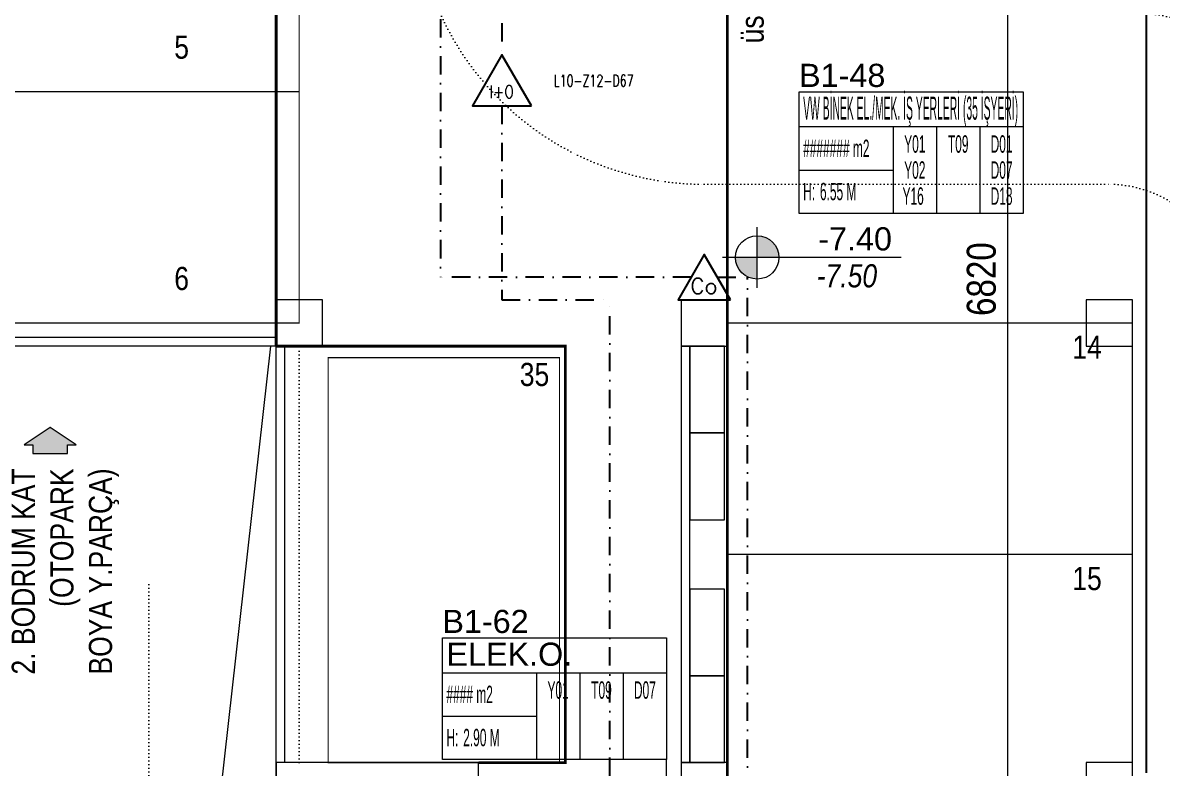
# Model space of a CAD drawing. Header units: metres. Extents: x -19121 to 152404, y -12107 to 29421.
# Drawn here: x 56422 to 58392, y 3270 to 4559 of the extents above; entities that cross this region are included whole.
import ezdxf
from ezdxf.enums import TextEntityAlignment as Align

# ---------------------------------------------------------------- set-up
doc = ezdxf.new("R2010")
doc.units = ezdxf.units.M
doc.header["$LTSCALE"] = 50
doc.header["$MEASUREMENT"] = 0
for name, pattern in [('DASHDOT', [25.4, 12.7, -6.35, 0, -6.35]), ('DOT2', [0.125, 0, -0.125]), ('HIDDEN', [0.375, 0.25, -0.125])]:
    doc.linetypes.add(name, pattern=pattern)
doc.layers.get('0').update_dxf_attribs({"color": 9, "lineweight": 9})
for name, color, linetype, lineweight in [('00', 9, 'Continuous', 9), ('01', 9, 'Continuous', 9), ('05', 9, 'Continuous', 9), ('06D', 9, 'Continuous', 9), ('08E', 8, 'DOT2', 9), ('20', 9, 'DOT2', 9), ('21', 9, 'Continuous', 9), ('21_mahal200', 9, 'Continuous', 9), ('25', 9, 'Continuous', 9), ('E-DEDEKTÖR NUMARALARI', 20, 'Continuous', 30), ('E-KABLO', 7, 'Continuous', 30), ('E-KARBONMONOKSİT DEDEKTÖRÜ', 7, 'Continuous', 30), ('E-KOMBİNE DEDEKTÖR (ISI+OPTİK DUMAN)', 7, 'Continuous', 30)]:
    doc.layers.add(name, color=color, linetype=linetype, lineweight=lineweight)
doc.styles.add('Arial', font='arial.ttf', dxfattribs={"height": 2.5})
doc.styles.add('E-YAZI', font='txttw.shx', dxfattribs={"height": 200})
doc.styles.add('MuuM_TEXT-ITALIC', font='ARIALNI.TTF')
doc.styles.add('MuuM_TEXT-STANDART', font='ARIALN.TTF')
doc.dimstyles.new('MuuM_DIM200', dxfattribs={"dimscale": 20, "dimtxt": 2, "dimasz": 1, "dimexe": 1, "dimexo": 1, "dimgap": 1, "dimtad": 1, "dimdec": 1, "dimrnd": 0.5, "dimdsep": 46, "dimtxsty": 'MuuM_TEXT-STANDART', "dimblk": 'ARCHTICK', "dimcen": 0, "dimdle": 0.15, "dimclrd": 256, "dimclre": 256, "dimclrt": 256, "dimadec": 0, "dimazin": 0, "dimtfac": 5, "dimtdec": 1, "dimtix": 1, "dimtmove": 2, "dimatfit": 3, "dimldrblk": 'DOT', "dimfxl": 3, "dimfxlon": 1, "dimtolj": 1, "dimlwd": -1, "dimlwe": -1, "dimarcsym": 0})

# ---------------------------------------------------------------- blocks, each defined once
blk = doc.blocks.new('100_KOMBİNE DEDEKTÖR (ISI+OPTİK DUMAN) 085')
at = {"layer": 'E-KOMBİNE DEDEKTÖR (ISI+OPTİK DUMAN)', "color": 4}
blk.add_lwpolyline([(2.55, 0), (0, 4.416), (-2.55, 0)], close=True, dxfattribs=at)
at = {"layer": 'E-KOMBİNE DEDEKTÖR (ISI+OPTİK DUMAN)', "color": 3, "style": 'E-YAZI', "width": 0.8}
blk.add_text('I+O', height=1.1016, dxfattribs=at).set_placement((-0.018, 1.224), align=Align.MIDDLE)
blk = doc.blocks.new('100_KARBONMONOKSİT DEDEKTÖRÜ 085')
at = {"layer": 'E-KARBONMONOKSİT DEDEKTÖRÜ', "color": 4}
blk.add_lwpolyline([(2.264, 0), (0, 3.922), (-2.264, 0)], close=True, dxfattribs=at)
at = {"layer": 'E-KARBONMONOKSİT DEDEKTÖRÜ', "color": 3, "style": 'E-YAZI'}
blk.add_text('Co', height=1.36, dxfattribs=at).set_placement((-0.022, 1.201), align=Align.MIDDLE)
blk = doc.blocks.new('p-kolon_80x80')
blk.add_lwpolyline([(-40, -40), (40, -40), (40, 40), (-40, 40)], close=True)
blk = doc.blocks.new('1.bod.mimari.elk')
at = {"layer": '01'}
blk.add_lwpolyline([(860, -5350), (860, -5350), (860, -5950), (900, -5950), (900, -5950), (900, -5950), (900, -5400), (1170, -5400), (1170, -5950), (1170, -5950), (1170, -5950), (1210, -5950), (1210, -5350), (860, -5350), (860, -5350), (860, -5350), (860, -5400)], close=True, dxfattribs=at)
for p in [(900, -4590), (1600, -4590), (2300, -4590), (1600, -5390), (2300, -5390)]:
    blk.add_blockref('p-kolon_80x80', p, dxfattribs=at)
blk = doc.blocks.new('p-işyeri')
at = {"color": 0, "const_width": 2}
blk.add_lwpolyline([(200, 0), (200, 700), (-200, 700), (-200, 0)], close=True, dxfattribs=at)
blk = doc.blocks.new('0_arrow1')
blk.add_hatch(color=254).paths.add_polyline_path([(0, 0), (-22.5, -15), (-15, -15), (-15, -22.5), (15, -22.5), (15, -15), (22.5, -15)])
at = {"linetype": 'ByBlock', "lineweight": -2}
blk.add_lwpolyline([(15, -22.5), (-15, -22.5), (-15, -15), (-22.5, -15), (0, 0), (22.5, -15), (15, -15)], close=True, dxfattribs=at)
blk.add_point((0, 0))
blk = doc.blocks.new('0_elevationtarget-p-bk')
h = blk.add_hatch(color=250)
h.paths.add_polyline_path([(1.875, 0, 0.414214), (0, 1.875), (0, 0)])
h.paths.add_polyline_path([(0, 0), (-1.875, 0, 0.414214), (0, -1.875)])
blk.add_line((0, -2.625), (0, 2.625))
blk.add_lwpolyline([(12.453, 0), (-3, 0)])
blk.add_circle((0, 0), 1.875)
at = {"style": 'Arial'}
blk.add_attdef('BITMISKOT', text='', height=2, dxfattribs=at).set_placement((4.5, 0), align=Align.BOTTOM_LEFT)
at = {"style": 'MuuM_TEXT-ITALIC'}
blk.add_attdef('FINISHINGFLOORLEVEL', text='', height=2, dxfattribs=at).set_placement((4.5, -0.592), align=Align.TOP_LEFT)
blk = doc.blocks.new('_ArchTick')
at = {"color": 0, "linetype": 'ByBlock', "const_width": 0.15}
blk.add_lwpolyline([(-0.5, -0.5), (0.5, 0.5)], dxfattribs=at)
blk = doc.blocks.new('*D452')
at = {"layer": '25', "transparency": 16777216}
for p, q in [((92079.7, 5767), (92003.8, 5767)), ((92023.8, -1056), (92023.8, 5770)), ((92079.7, -1053), (92003.8, -1053))]:
    blk.add_line(p, q, dxfattribs=at)
at = {"layer": '25', "transparency": 16777216, "xscale": 20, "yscale": 20, "zscale": 20}
for p, rotation in [((92023.8, 5767), 90), ((92023.8, -1053), 270)]:
    blk.add_blockref('_ArchTick', p, dxfattribs=dict(at, rotation=rotation))
at = {"layer": '25', "transparency": 16777216, "insert": (91978.3, 2247.9), "char_height": 50, "attachment_point": 5, "rotation": 90, "style": 'MuuM_TEXT-STANDART'}
blk.add_mtext('\\A1;6820', dxfattribs=at)
blk = doc.blocks.new('_Dot')
at = {"color": 0, "linetype": 'ByBlock', "lineweight": -2}
blk.add_line((-0.5, 0), (-1, 0), dxfattribs=at)
at = {"color": 0, "linetype": 'ByBlock', "const_width": 0.5}
blk.add_lwpolyline([(-0.25, 0, 1), (0.25, 0, 1)], format="xyb", close=True, dxfattribs=at)
blk = doc.blocks.new('p-birim')
blk.add_lwpolyline([(0, 0), (1, 0), (1, 1), (0, 1)], close=True)
blk = doc.blocks.new('0_roomno2')
blk.add_lwpolyline([(19.375, -10.5), (0, -10.5), (0, 0), (19.375, 0)], close=True)
for points in [[(0, -3), (19.375, -3)], [(8.125, -3), (8.125, -10.5)], [(11.875, -3), (11.875, -10.5)], [(15.625, -3), (15.625, -10.5)], [(0, -6.75), (8.125, -6.75)]]:
    blk.add_lwpolyline(points)
at = {"style": 'MuuM_TEXT-STANDART', "width": 0.6}
blk.add_text('H:', height=1.5, dxfattribs=at).set_placement((0.35, -8.608), align=Align.MIDDLE_LEFT)
at = {"style": 'Arial'}
blk.add_attdef('ODANO', (0, 1.17), '', height=2, dxfattribs=at)
blk.add_attdef('MEKANADI', text='', height=2, dxfattribs=at).set_placement((0.35, -3), align=Align.BOTTOM_LEFT)
at = {"style": 'MuuM_TEXT-STANDART', "width": 0.6}
for tag, p in [('YER01', (10, -4.5)), ('TAVAN01', (13.75, -4.5)), ('DUVAR01', (17.5, -4.5)), ('YER02', (10, -6.75)), ('TAVAN02', (13.75, -6.75)), ('DUVAR02', (17.5, -6.75)), ('YER03', (10, -9)), ('TAVAN03', (13.75, -9)), ('DUVAR03', (17.5, -9))]:
    blk.add_attdef(tag, text='', height=1.5, dxfattribs=at).set_placement(p, align=Align.MIDDLE_CENTER)
for tag, p in [('M2', (0.35, -4.875)), ('TEMIZTAVANYUKSEKLIGI', (1.8, -8.608))]:
    blk.add_attdef(tag, text='', height=1.5, dxfattribs=at).set_placement(p, align=Align.MIDDLE_LEFT)
blk = doc.blocks.new('1.bod.mimari1.elk')
at = {"layer": '00'}
for points in [[(860, -4615), (40, -4615)], [(860, -4630), (40, -4630)], [(860, -5350), (860, -4630)], [(875, -5350), (875, -4630)]]:
    blk.add_lwpolyline(points, dxfattribs=at)
blk.add_lwpolyline([(1575, -5350), (1575, -4630), (1560, -4630), (1560, -5350)], close=True, dxfattribs=at)
at = {"layer": '06D', "linetype": 'DOT2'}
for points in [[(1100, -1400), (1100, -3850, 0.4142136), (1600, -4350), (2300, -4350)], [(640, -5042.1), (640, -7840, 0.4142136), (840, -8040), (3100, -8040)]]:
    blk.add_lwpolyline(points, format="xyb", dxfattribs=at)
at = {"layer": '06D'}
blk.add_lwpolyline([(51.02, -4630), (491.81, -7830), (851.02, -4630)], dxfattribs=at)
at = {"layer": '06D', "linetype": 'DOT2'}
for radius in [500, 200]:
    blk.add_arc((2300, -4550), radius, 0, 90, dxfattribs=at)
at = {"layer": '08E'}
blk.add_lwpolyline([(900, -5350), (900, -4630)], dxfattribs=at)
at = {"layer": '20', "ltscale": 2, "const_width": 5}
for points in [[(860, -7830), (1640, -7830), (1640, -4630), (1640, -4630), (1640, -3830), (1640, -3830), (1640, -2240), (3740, -2240), (3740, -1723.58)], [(860, -4630), (860, -4630), (860, -2200), (40, -2192.5)], [(860, -4550), (860, -2240)], [(1210, -5350), (1360, -5350), (1360, -4630), (860, -4630)]]:
    blk.add_lwpolyline(points, dxfattribs=at)
at = {"layer": '05', "xscale": 60.00000000000003, "yscale": 150}
for p in [(1575, -4780), (1575, -4930), (1575, -5200), (1575, -5350)]:
    blk.add_blockref('p-birim', p, dxfattribs=at)
at = {"layer": '06D', "color": 89, "linetype": 'HIDDEN', "true_color": 0x2e4d23, "rotation": 90}
for p in [(900, -3990), (900, -4390), (2340, -4790), (2340, -5190)]:
    blk.add_blockref('p-işyeri', p, dxfattribs=at)
at = {"layer": '06D', "color": 89, "linetype": 'HIDDEN', "true_color": 0x2e4d23}
blk.add_blockref('p-işyeri', (1150, -5350), dxfattribs=at)
at = {"layer": '21', "xscale": 20, "yscale": 20, "zscale": 20}
blk.add_blockref('0_elevationtarget-p-bk', (1691.65, -4476.52), dxfattribs=at).add_auto_attribs({'BITMISKOT': ' -7.40', 'FINISHINGFLOORLEVEL': ' -7.50'})
at = {"layer": '21', "xscale": -2, "yscale": 2, "zscale": 2}
blk.add_blockref('0_arrow1', (469.51, -4770.66), dxfattribs=at)
at = {"layer": '21_mahal200'}
ref = blk.add_blockref('0_roomno2', (1764.01, -4190.51), dxfattribs=dict(at, xscale=20, yscale=20, zscale=20))
ref.add_attrib('ODANO', 'B1-48', (1764.01, -4181.87), dxfattribs={"layer": '0', "height": 40, "style": 'Arial'})
ref.add_attrib('MEKANADI', 'VW BİNEK EL./MEK. İŞ YERLERİ (35 İŞYERİ)', dxfattribs={"layer": '0', "height": 40, "style": 'Arial', "width": 0.32}).set_placement((1771.01, -4250.51), align=Align.BOTTOM_LEFT)
ref.add_attrib('M2', '####### m2', dxfattribs={"layer": '0', "height": 30, "style": 'MuuM_TEXT-STANDART', "width": 0.6}).set_placement((1771.01, -4288.01), align=Align.MIDDLE_LEFT)
ref.add_attrib('TEMIZTAVANYUKSEKLIGI', '6.55 M', dxfattribs={"layer": '0', "height": 30, "style": 'MuuM_TEXT-STANDART', "width": 0.6}).set_placement((1800.01, -4362.67), align=Align.MIDDLE_LEFT)
ref.add_attrib('YER01', 'Y01', dxfattribs={"layer": '0', "height": 30, "style": 'MuuM_TEXT-STANDART', "width": 0.6}).set_placement((1964.01, -4280.51), align=Align.MIDDLE_CENTER)
ref.add_attrib('TAVAN01', 'T09', dxfattribs={"layer": '0', "height": 30, "style": 'MuuM_TEXT-STANDART', "width": 0.6}).set_placement((2039.01, -4280.51), align=Align.MIDDLE_CENTER)
ref.add_attrib('DUVAR01', 'D01', dxfattribs={"layer": '0', "height": 30, "style": 'MuuM_TEXT-STANDART', "width": 0.6}).set_placement((2114.01, -4280.51), align=Align.MIDDLE_CENTER)
ref.add_attrib('YER02', 'Y02', dxfattribs={"layer": '0', "height": 30, "style": 'MuuM_TEXT-STANDART', "width": 0.6}).set_placement((1964.01, -4325.51), align=Align.MIDDLE_CENTER)
ref.add_attrib('DUVAR02', 'D07', dxfattribs={"layer": '0', "height": 30, "style": 'MuuM_TEXT-STANDART', "width": 0.6}).set_placement((2114.01, -4325.51), align=Align.MIDDLE_CENTER)
ref.add_attrib('YER03', 'Y16 ', dxfattribs={"layer": '0', "height": 30, "style": 'MuuM_TEXT-STANDART', "width": 0.6}).set_placement((1964.01, -4370.51), align=Align.MIDDLE_CENTER)
ref.add_attrib('DUVAR03', 'D18', dxfattribs={"layer": '0', "height": 30, "style": 'MuuM_TEXT-STANDART', "width": 0.6}).set_placement((2114.01, -4370.51), align=Align.MIDDLE_CENTER)
ref = blk.add_blockref('0_roomno2', (1147.45, -5134.52), dxfattribs=dict(at, xscale=20, yscale=20, zscale=20))
ref.add_attrib('ODANO', 'B1-62', (1147.45, -5125.87), dxfattribs={"layer": '0', "height": 40, "style": 'Arial'})
ref.add_attrib('MEKANADI', 'ELEK.O.', dxfattribs={"layer": '0', "height": 40, "style": 'Arial'}).set_placement((1154.45, -5194.52), align=Align.BOTTOM_LEFT)
ref.add_attrib('M2', '#### m2', dxfattribs={"layer": '0', "height": 30, "style": 'MuuM_TEXT-STANDART', "width": 0.6}).set_placement((1154.45, -5232.02), align=Align.MIDDLE_LEFT)
ref.add_attrib('TEMIZTAVANYUKSEKLIGI', '2.90 M', dxfattribs={"layer": '0', "height": 30, "style": 'MuuM_TEXT-STANDART', "width": 0.6}).set_placement((1183.45, -5306.68), align=Align.MIDDLE_LEFT)
ref.add_attrib('YER01', 'Y01', dxfattribs={"layer": '0', "height": 30, "style": 'MuuM_TEXT-STANDART', "width": 0.6}).set_placement((1347.45, -5224.52), align=Align.MIDDLE_CENTER)
ref.add_attrib('TAVAN01', 'T09', dxfattribs={"layer": '0', "height": 30, "style": 'MuuM_TEXT-STANDART', "width": 0.6}).set_placement((1422.45, -5224.52), align=Align.MIDDLE_CENTER)
ref.add_attrib('DUVAR01', 'D07', dxfattribs={"layer": '0', "height": 30, "style": 'MuuM_TEXT-STANDART', "width": 0.6}).set_placement((1497.45, -5224.52), align=Align.MIDDLE_CENTER)
at = {"layer": '21', "style": 'MuuM_TEXT-STANDART'}
blk.add_text('üst kat hizası', height=40, rotation=90, dxfattribs=at).set_placement((1702.85, -4106.66))
for s, p in [('5', (709.47, -4145)), ('6', (709.47, -4545)), ('14', (2287.18, -4663.71)), ('15', (2287.18, -5063.71))]:
    blk.add_text(s, height=40, dxfattribs=at).set_placement(p, align=Align.BOTTOM_RIGHT)
blk.add_text('35', height=40, dxfattribs=at).set_placement((1281.23, -4710.88), align=Align.BOTTOM_LEFT)
at = {"layer": '21', "insert": (403.05, -4841.33), "char_height": 40, "width": 1672.7261, "attachment_point": 3, "rotation": 90, "style": 'MuuM_TEXT-STANDART'}
blk.add_mtext('2. BODRUM KAT\\P(OTOPARK \\PBOYA Y.PARÇA)', dxfattribs=at)
at = {"layer": '25'}
dim = blk.add_linear_dim(base=(2124.7, -995), p1=(2200.58, -7815), p2=(2200.58, -995), angle=90, dimstyle='MuuM_DIM200', override={"dimtxt": 2.5}, dxfattribs=at)
dim.commit()
dim.dimension.update_dxf_attribs({"geometry": '*D452', "text_midpoint": (2079.17, -4514.08), "dimtype": 128, "insert": (-89899.09, -6762)})
at = {"layer": '21_mahal200'}
blk.add_leader([(1534.95, -5528.59), (1534.95, -5344.52)], dimstyle='MuuM_DIM200', override={"dimasz": 1, "dimfxl": 10}, dxfattribs=at)

msp = doc.modelspace()

# ---------------------------------------------------------------- linework, layer by layer
at = {"layer": 'E-KABLO', "color": 3, "linetype": 'DASHDOT', "ltscale": 0.05}
for p, q in [((57144.13, 5646.34), (57144.13, 4119.17)), ((57577.36, 4119.17), (57144.13, 4119.17)), ((57622.64, 4119.17), (57674.91, 4119.17)), ((57674.91, 2461.66), (57674.91, 4119.17))]:
    msp.add_line(p, q, dxfattribs=at)
at = {"layer": 'E-KABLO', "color": 6, "linetype": 'DASHDOT', "ltscale": 0.05}
for p, q in [((57250.34, 5257.89), (57250.34, 4503.72)), ((57250.34, 4415.39), (57250.34, 4079.95)), ((57250.34, 4079.95), (57436.61, 4079.95)), ((57436.61, 3193.33), (57436.61, 4079.95))]:
    msp.add_line(p, q, dxfattribs=at)
at = {"layer": 'E-KABLO', "color": 5, "linetype": 'Continuous', "ltscale": 0.05}
msp.add_line((58364.4, 3262.37), (58364.4, 4813.41), dxfattribs=at)

# ---------------------------------------------------------------- block references
at = {"layer": '06D'}
for name in ['1.bod.mimari.elk', '1.bod.mimari1.elk']:
    msp.add_blockref(name, (56000, 8630), dxfattribs=at)
at = {"layer": 'E-KARBONMONOKSİT DEDEKTÖRÜ', "color": 4, "xscale": 20, "yscale": 20, "zscale": 20}
msp.add_blockref('100_KARBONMONOKSİT DEDEKTÖRÜ 085', (57600, 4079.95), dxfattribs=at)
at = {"layer": 'E-KOMBİNE DEDEKTÖR (ISI+OPTİK DUMAN)', "xscale": 20, "yscale": 20, "zscale": 20}
msp.add_blockref('100_KOMBİNE DEDEKTÖR (ISI+OPTİK DUMAN) 085', (57250.34, 4415.39), dxfattribs=at)

# ---------------------------------------------------------------- texts
at = {"layer": 'E-DEDEKTÖR NUMARALARI', "style": 'E-YAZI', "width": 0.7}
msp.add_text('L10-Z12-D67', height=20, dxfattribs=at).set_placement((57339.93, 4448.9))

doc.saveas('drawing.dxf')
